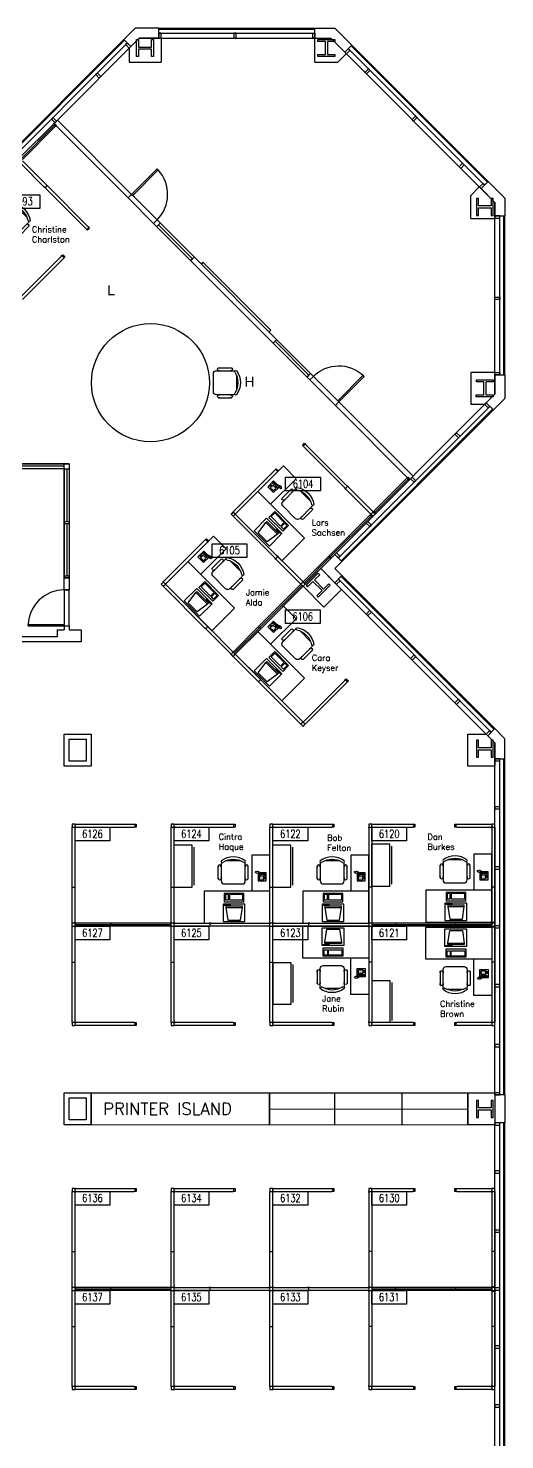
# Model space of a CAD drawing. Header units: metres. Extents: x 21.4 to 86, y 21.4 to 86.
# Drawn here: x 73.84 to 85.95, y 50.12 to 85.95 of the extents above; entities that cross this region are included whole.
import ezdxf
from ezdxf.enums import TextEntityAlignment as Align

# ---------------------------------------------------------------- set-up
doc = ezdxf.new("R2010")
doc.units = ezdxf.units.M
doc.header["$LTSCALE"] = 0.5
doc.header["$MEASUREMENT"] = 0
for name, color, linetype in [('CHAIRS', 4, 'Continuous'), ('CPU', 6, 'Continuous'), ('E-B-FURR', 6, 'Continuous'), ('E-B-GLAZ', 8, 'Continuous'), ('E-B-MULL', 8, 'Continuous'), ('E-F-DOOR', 3, 'Continuous'), ('E-S-COLM', 8, 'Continuous'), ('EMPLOYEE', 1, 'Continuous'), ('FILE_CABINETS', 1, 'Continuous'), ('FURNITURE', 3, 'Continuous'), ('PANELS_201', 6, 'Continuous'), ('PHONES', 4, 'Continuous'), ('PRINTER_ISLAND', 7, 'Continuous'), ('RMNUM', 40, 'Continuous')]:
    doc.layers.add(name, color=color, linetype=linetype)
doc.layers.add('E-B-SHEL', color=40, linetype='Continuous', transparency=0.25)
doc.layers.add('E-C-HEAD', color=5, linetype='Continuous', transparency=0.25)
doc.layers.add('LABEL TEXT', color=1, linetype='Continuous', plot=False)
doc.styles.add('ARCHITXT', font='simplex.shx')
doc.styles.add('ROMANS', font='romans', dxfattribs={"width": 0.75, "height": 8})
doc.styles.get("Standard").update_dxf_attribs({"font": 'arial.ttf'})

# ---------------------------------------------------------------- blocks, each defined once
blk = doc.blocks.new('DR-36')
for p, q in [((0, 36), (0, 0)), ((0, 36), (1.5, 36)), ((1.5, 36), (1.5, 0)), ((0, 0), (1.5, 0))]:
    blk.add_line(p, q)
blk.add_arc((0, 0), 36, 0, 87.6141)
blk = doc.blocks.new('RMNUM')
at = {"layer": 'RMNUM'}
blk.add_lwpolyline([(-16.33354, 6.674702), (18.388073, 6.674702), (18.388073, -6.982766), (-16.33354, -6.982766), (-16.33354, 6.674702)], dxfattribs=at)
at = {"layer": 'RMNUM', "style": 'ROMANS', "width": 0.75}
blk.add_attdef('NUMBER', text='', height=8, dxfattribs=at).set_placement((1.027267, 0.114097), align=Align.MIDDLE_CENTER)
blk = doc.blocks.new('DESK2')
for p, q in [((33, 0), (-33, 0)), ((-33, 0), (-33, -68)), ((33, -32), (33, 0)), ((-33, -32), (33, -32)), ((-15, -68), (-15, -32)), ((-33, -68), (-15, -68))]:
    blk.add_line(p, q)
blk = doc.blocks.new('RECTANG')
for p, q in [((1, 1), (0, 1)), ((0, 1), (0, 0)), ((1, 0), (1, 1)), ((0, 0), (1, 0))]:
    blk.add_line(p, q)
blk = doc.blocks.new('IBMAT', base_point=(61, 306))
for p, q in [((75, 307), (75, 306)), ((81, 307), (75, 307)), ((81, 306), (81, 307))]:
    blk.add_line(p, q)
at = {"xscale": 21, "yscale": 17, "zscale": 21}
blk.add_blockref('RECTANG', (61, 306), dxfattribs=at)
blk = doc.blocks.new('KEYBOARD', base_point=(60, 294))
for p, xscale, yscale, zscale in [((60, 294), 19, 8, 19), ((61, 295), 13, 5, 13), ((75, 295), 3, 5, 3)]:
    blk.add_blockref('RECTANG', p, dxfattribs=dict(xscale=xscale, yscale=yscale, zscale=zscale))
blk = doc.blocks.new('COMPUTER')
for p, q in [((-6.6, 16.2), (-8.5, 3.5)), ((6.1, 16.2), (-6.6, 16.2)), ((8, 3.5), (6.1, 16.2)), ((-8.5, 3.5), (-8.5, 2)), ((8, 3.5), (-8.5, 3.5)), ((-8.5, 2), (8, 2)), ((8, 2), (8, 3.5))]:
    blk.add_line(p, q)
at = {"xscale": 1.033846153846154, "yscale": 1.033846153846154, "zscale": 1.033846153846154}
for name, p in [('IBMAT', (-10.9, 0)), ('KEYBOARD', (-10, -10.5))]:
    blk.add_blockref(name, p, dxfattribs=at)
blk = doc.blocks.new('CHAIR7')
for p, q in [((5.1, 15), (17.9, 15)), ((0, 9), (0, -9)), ((20, 12), (3, 12)), ((23, -7.4), (23, 7.4)), ((3, -12), (20, -12)), ((5.1, -15), (17.9, -15))]:
    blk.add_line(p, q)
for centre, radius, start, end in [((5.6, 13.5), 1.56, 73.7398, 286.2602), ((17.4, 13.5), 1.56, 253.7398, 106.2602), ((3, 9), 3, 90, 180), ((20, 9), 3, 62.4156, 90), ((22.3, 11.1), 1.1, 53.3099, 212.0274), ((4.8, 0), 19.6, 327.5758, 32.4242), ((7, 0), 20, 323.1301, 36.8699), ((3, -9), 3, 180, 270), ((5.6, -13.5), 1.56, 73.7398, 286.2602), ((17.4, -13.5), 1.56, 253.7398, 106.2602), ((20, -9), 3, 270, 297.5844), ((22.3, -11.1), 1.1, 147.9726, 306.6901)]:
    blk.add_arc(centre, radius, start, end)
blk = doc.blocks.new('FC42X18D')
for p, q in [((-21, 0), (-21, -18)), ((-21, 0), (21, 0)), ((21, -18), (21, 0)), ((-21, -18), (21, -18)), ((-19, -20), (19, -20))]:
    blk.add_line(p, q)
blk = doc.blocks.new('FNPHONE')
for p, q in [((-9.1, 0.2), (-9.7, 0)), ((-8.9, 0.6), (-9.5, 0.4)), ((-8.7, 1), (-9.3, 0.8)), ((-8.5, 1.4), (-9.1, 1.2)), ((-8.3, 1.8), (-8.9, 1.6)), ((-7.1, 0.6), (-7.5, -0.6)), ((-7.3, 6.5), (-7.3, 1.5)), ((-6.3, 6.5), (-6.3, 1.5)), ((-3.9, 4.8), (-3.9, 4.8)), ((-3.9, 3.9), (-3.9, 3.9)), ((-3.9, 3), (-3.9, 3)), ((-3.9, 2), (-3.9, 2)), ((-2.9, 4.8), (-2.9, 4.8)), ((-2.9, 3.9), (-2.9, 3.9)), ((-2.9, 3), (-2.9, 3)), ((-2.9, 2), (-2.9, 2)), ((-2, 4.8), (-2, 4.8)), ((-2, 3.9), (-2, 3.9)), ((-2, 3), (-2, 3)), ((-2, 2), (-2, 2)), ((-9.3, -0.2), (-9.9, -0.4)), ((-9.3, -0.6), (-9.9, -0.8)), ((-9.3, -1), (-9.9, -1.2)), ((-9.3, -1.4), (-9.9, -1.6)), ((-9.1, -1.8), (-9.7, -2)), ((-8.9, -2.2), (-9.5, -2.4)), ((-8.4, -2.5), (-9, -2.7)), ((-7.9, -2), (-8.5, -2.2)), ((-7.7, -1.6), (-8.3, -1.8)), ((-7.5, -1.2), (-8.1, -1.4)), ((-7.3, -0.8), (-7.9, -1))]:
    blk.add_line(p, q)
for centre, start, end in [((-6.8, 6.5), 298.4915, 241.5085), ((-6.8, 1.5), 118.4915, 61.5085)]:
    blk.add_arc(centre, 1.05, start, end)
for p, xscale, yscale, zscale in [((-8.2, 0), 8.20528234483245, 8.104073169521023, 8.20528234483245), ((-4.8, 1.3), 3.75, 4.375, 3.75), ((-4, 6.7), 2.03125, 0.46875, 2.03125)]:
    blk.add_blockref('RECTANG', p, dxfattribs=dict(xscale=xscale, yscale=yscale, zscale=zscale))

msp = doc.modelspace()

# ---------------------------------------------------------------- linework, layer by layer
at = {"layer": 'E-B-FURR'}
for p, q in [((76.658, 85.7), (74.583, 83.623)), ((76.658, 85.7), (81.128, 85.7)), ((77.216, 85.7), (77.216, 85.09)), ((76.403, 85.442), (76.403, 85.09)), ((81.71, 85.52), (85.52, 81.71)), ((81.71, 85.09), (81.925, 85.305)), ((76.403, 85.09), (77.216, 85.09)), ((81.128, 85.09), (81.71, 85.09)), ((74.518, 83.558), (74.494, 83.533)), ((74.548, 83.479), (74.494, 83.533)), ((74.559, 83.598), (74.583, 83.623)), ((74.637, 83.569), (74.583, 83.623)), ((76.469, 81.737), (74.637, 83.569)), ((83.66, 83.57), (83.57, 83.66)), ((76.379, 81.647), (74.548, 83.479)), ((85.09, 81.71), (85.305, 81.925)), ((85.09, 81.128), (85.09, 81.71)), ((81, 77.027), (77.026, 81.001)), ((81.09, 77.117), (77.116, 81.091)), ((85.7, 76.661), (85.7, 81.128)), ((80.005, 78.289), (78.28, 80.013)), ((85.7, 77.216), (85.086, 77.216)), ((85.086, 77.216), (85.086, 76.403)), ((85.7, 76.661), (81.636, 72.597)), ((83.532, 74.494), (81.647, 76.38)), ((83.622, 74.584), (81.736, 76.47)), ((85.446, 76.403), (85.086, 76.403)), ((74.881, 74.897), (70.487, 74.897)), ((74.881, 74.897), (74.881, 72.001)), ((74.754, 74.77), (70.487, 74.77)), ((74.754, 74.77), (74.754, 72.001)), ((83.598, 74.559), (83.622, 74.584)), ((83.557, 74.519), (83.532, 74.494)), ((74.754, 71.697), (74.754, 72.001)), ((74.754, 71.697), (74.754, 72.001)), ((74.754, 71.697), (74.881, 71.697)), ((74.881, 72.001), (74.881, 71.697)), ((74.881, 72.001), (74.881, 71.697)), ((81.357, 71.259), (80.827, 71.789)), ((85.52, 67.994), (81.806, 71.708)), ((74.577, 70.681), (74.577, 70.503)), ((74.577, 70.681), (74.754, 70.681)), ((74.754, 70.782), (74.754, 70.681)), ((74.754, 70.782), (74.881, 70.782)), ((74.881, 70.782), (74.881, 70.681)), ((74.881, 70.681), (75.186, 70.681)), ((75.186, 70.681), (75.186, 70.376)), ((75.186, 70.376), (70.36, 70.376)), ((74.577, 70.503), (70.487, 70.503)), ((85.7, 58.877), (85.7, 67.412)), ((85.7, 49.733), (85.7, 58.166))]:
    msp.add_line(p, q, dxfattribs=at)
for points in [[(81.128, 85.09), (81.128, 85.7), (81.53, 85.7), (81.71, 85.52)], [(76.469, 81.737), (76.379, 81.647)], [(85.09, 81.128), (85.7, 81.128), (85.7, 81.53), (85.52, 81.71)], [(77.116, 81.091), (77.026, 81.001)], [(78.28, 80.013), (78.241, 79.973)], [(80.005, 78.289), (79.965, 78.249)], [(81.09, 77.117), (81, 77.027)], [(81.736, 76.47), (81.647, 76.38)], [(80.827, 71.789), (81.276, 72.238)], [(81.276, 72.238), (81.806, 71.708)], [(81.357, 71.259), (81.806, 71.708)], [(85.7, 67.814), (85.7, 67.222), (85.014, 67.222), (85.014, 68.034), (85.48, 68.034)]]:
    msp.add_lwpolyline(points, dxfattribs=at)
for points in [[(75.438, 68.034), (75.438, 67.222), (74.752, 67.222), (74.752, 68.034)], [(75.311, 67.907), (75.311, 67.349), (74.879, 67.349), (74.879, 67.907)], [(75.438, 58.928), (75.438, 58.115), (74.752, 58.115), (74.752, 58.928)], [(75.311, 58.801), (75.311, 58.242), (74.879, 58.242), (74.879, 58.801)], [(85.7, 58.928), (85.7, 58.115), (85.014, 58.115), (85.014, 58.928)]]:
    msp.add_lwpolyline(points, close=True, dxfattribs=at)
at = {"layer": 'E-B-GLAZ'}
for p, q in [((76.267, 85.667), (72.417, 81.815)), ((76.285, 85.65), (72.435, 81.797)), ((77.163, 85.954), (81.128, 85.954)), ((77.163, 85.928), (81.128, 85.928)), ((77.163, 85.827), (81.128, 85.827)), ((76.356, 85.578), (72.507, 81.725)), ((81.977, 85.433), (85.439, 81.971)), ((82.049, 85.504), (85.51, 82.043)), ((82.067, 85.522), (85.528, 82.061)), ((85.827, 77.155), (85.827, 81.128)), ((85.928, 77.155), (85.928, 81.189)), ((85.954, 77.155), (85.954, 81.189)), ((77.967, 80.056), (78.057, 80.146)), ((80.928, 77.097), (81.018, 77.187)), ((85.573, 76.355), (81.725, 72.507)), ((85.645, 76.283), (81.797, 72.435)), ((85.663, 76.265), (81.815, 72.417)), ((74.754, 74.77), (74.754, 74.897)), ((74.754, 74.833), (73.374, 74.833)), ((74.754, 74.77), (74.881, 74.77)), ((74.818, 74.77), (74.818, 73.436)), ((74.754, 73.436), (74.881, 73.436)), ((74.754, 73.386), (74.881, 73.386)), ((74.818, 73.386), (74.818, 72.052)), ((74.754, 72.052), (74.881, 72.052)), ((85.682, 68.156), (81.797, 72.04)), ((85.7, 68.174), (81.815, 72.058)), ((74.754, 72.001), (74.881, 72.001)), ((74.754, 72.001), (74.881, 72.001)), ((74.881, 72.001), (74.754, 72.001)), ((74.881, 72.001), (74.754, 72.001)), ((85.61, 68.084), (81.725, 71.968)), ((85.827, 58.877), (85.827, 67.412)), ((85.928, 58.877), (85.928, 67.412)), ((85.954, 58.877), (85.954, 67.412)), ((85.827, 49.733), (85.827, 58.166)), ((85.928, 49.733), (85.928, 58.166)), ((85.954, 49.733), (85.954, 58.166))]:
    msp.add_line(p, q, dxfattribs=at)
for points in [[(78.057, 80.146), (77.967, 80.056), (78.015, 80.103), (77.153, 80.965), (77.195, 81.008), (77.105, 80.918)], [(81.018, 77.187), (80.928, 77.097), (80.976, 77.144), (80.114, 78.006), (80.156, 78.049), (80.066, 77.959)]]:
    msp.add_lwpolyline(points, dxfattribs=at)
at = {"layer": 'E-B-MULL'}
for points in [[(77.163, 85.827), (77.163, 85.7), (77.22, 85.7), (77.22, 85.827)], [(79.067, 85.827), (79.067, 85.7), (79.124, 85.7), (79.124, 85.827)], [(81.128, 85.827), (81.128, 85.7), (81.07, 85.7), (81.07, 85.827)], [(76.316, 85.537), (76.406, 85.447), (76.446, 85.488), (76.356, 85.578)], [(82.016, 85.391), (81.926, 85.301), (81.886, 85.342), (81.976, 85.431)], [(82.527, 84.882), (82.437, 84.793), (82.397, 84.833), (82.487, 84.923)], [(75.556, 84.775), (75.646, 84.685), (75.686, 84.725), (75.597, 84.815)], [(74.429, 83.647), (74.519, 83.558), (74.559, 83.598), (74.469, 83.688)], [(83.725, 83.685), (83.635, 83.595), (83.595, 83.635), (83.685, 83.725)], [(84.882, 82.527), (84.793, 82.437), (84.833, 82.397), (84.923, 82.487)], [(85.441, 81.973), (85.351, 81.883), (85.311, 81.924), (85.4, 82.014)], [(85.827, 81.189), (85.7, 81.189), (85.7, 81.131), (85.827, 81.131)], [(85.827, 79.067), (85.7, 79.067), (85.7, 79.124), (85.827, 79.124)], [(85.827, 77.155), (85.7, 77.155), (85.7, 77.212), (85.827, 77.212)], [(85.532, 76.314), (85.443, 76.404), (85.483, 76.444), (85.573, 76.355)], [(84.775, 75.556), (84.685, 75.646), (84.725, 75.686), (84.815, 75.597)], [(83.647, 74.429), (83.558, 74.519), (83.598, 74.559), (83.688, 74.469)], [(82.561, 73.342), (82.471, 73.432), (82.43, 73.392), (82.52, 73.302)], [(81.725, 72.507), (81.636, 72.597), (81.676, 72.637), (81.766, 72.547)], [(81.725, 71.968), (81.636, 71.878), (81.676, 71.838), (81.766, 71.928)], [(82.561, 71.133), (82.471, 71.043), (82.43, 71.084), (82.52, 71.173)], [(83.647, 70.046), (83.558, 69.956), (83.598, 69.916), (83.688, 70.006)], [(84.775, 68.919), (84.685, 68.829), (84.725, 68.789), (84.815, 68.879)], [(85.569, 68.124), (85.48, 68.034), (85.52, 67.994), (85.61, 68.084)], [(85.827, 67.412), (85.7, 67.412), (85.7, 67.354), (85.827, 67.354)], [(85.827, 66.192), (85.7, 66.192), (85.7, 66.135), (85.827, 66.135)], [(85.827, 64.668), (85.7, 64.668), (85.7, 64.611), (85.827, 64.611)], [(85.827, 63.173), (85.7, 63.173), (85.7, 63.116), (85.827, 63.116)], [(85.827, 61.678), (85.7, 61.678), (85.7, 61.62), (85.827, 61.62)], [(85.827, 60.154), (85.7, 60.154), (85.7, 60.096), (85.827, 60.096)], [(85.827, 58.934), (85.7, 58.934), (85.7, 58.877), (85.827, 58.877)], [(85.827, 58.166), (85.7, 58.166), (85.7, 58.109), (85.827, 58.109)], [(85.827, 56.947), (85.7, 56.947), (85.7, 56.89), (85.827, 56.89)], [(85.827, 55.448), (85.7, 55.448), (85.7, 55.391), (85.827, 55.391)], [(85.827, 53.978), (85.7, 53.978), (85.7, 53.921), (85.827, 53.921)], [(85.827, 52.508), (85.7, 52.508), (85.7, 52.451), (85.827, 52.451)], [(85.827, 51.01), (85.7, 51.01), (85.7, 50.952), (85.827, 50.952)]]:
    msp.add_lwpolyline(points, close=True, dxfattribs=at)
at = {"layer": 'E-B-SHEL'}
for p, q in [((76.267, 85.667), (76.556, 85.954)), ((76.446, 85.488), (76.267, 85.667)), ((76.446, 85.488), (76.661, 85.7)), ((77.163, 85.954), (76.556, 85.954)), ((77.163, 85.7), (76.661, 85.7)), ((77.163, 85.7), (77.163, 85.954)), ((81.128, 85.7), (81.128, 85.954)), ((81.128, 85.954), (81.636, 85.954)), ((81.128, 85.7), (81.53, 85.7)), ((81.887, 85.343), (81.53, 85.7)), ((82.067, 85.522), (81.636, 85.954)), ((81.886, 85.342), (82.067, 85.522)), ((85.531, 82.063), (85.351, 81.883)), ((85.954, 81.636), (85.528, 82.061)), ((85.7, 81.53), (85.352, 81.883)), ((85.7, 81.53), (85.7, 81.128)), ((85.954, 81.636), (85.954, 81.189)), ((85.7, 81.189), (85.954, 81.189)), ((85.7, 77.155), (85.954, 77.155)), ((85.7, 77.155), (85.7, 76.661)), ((85.954, 77.155), (85.954, 76.556)), ((85.483, 76.444), (85.7, 76.661)), ((85.483, 76.444), (85.663, 76.265)), ((85.663, 76.265), (85.954, 76.556)), ((81.636, 72.597), (81.276, 72.238)), ((81.815, 72.417), (81.636, 72.597)), ((81.815, 72.417), (81.636, 72.238)), ((81.636, 71.878), (81.276, 72.238)), ((81.815, 72.058), (81.636, 72.238)), ((81.815, 72.058), (81.636, 71.878)), ((85.52, 67.994), (85.7, 68.174)), ((85.7, 68.174), (85.954, 67.92)), ((85.52, 67.994), (85.7, 67.814)), ((85.7, 67.412), (85.7, 67.814)), ((85.954, 67.412), (85.954, 67.92)), ((85.7, 67.412), (85.954, 67.412)), ((85.954, 58.877), (85.7, 58.877)), ((85.7, 58.877), (85.7, 58.166)), ((85.954, 58.877), (85.954, 58.166)), ((85.954, 58.166), (85.7, 58.166))]:
    msp.add_line(p, q, dxfattribs=at)
at = {"layer": 'E-C-HEAD'}
for p, q in [((77.114, 81.091), (76.468, 81.738)), ((76.378, 81.648), (77.024, 81.001)), ((81.09, 77.115), (81.737, 76.469)), ((81.647, 76.379), (81, 77.025)), ((70.487, 74.897), (74.881, 74.897)), ((74.881, 74.897), (74.881, 72.001)), ((74.754, 74.77), (70.538, 74.77)), ((74.754, 72.001), (74.754, 74.77)), ((74.754, 71.697), (74.754, 70.782)), ((74.881, 71.697), (74.754, 71.697)), ((74.881, 70.782), (74.881, 71.697)), ((74.754, 70.782), (74.881, 70.782))]:
    msp.add_line(p, q, dxfattribs=at)
at = {"layer": 'E-S-COLM'}
for points in [[(76.644, 85.234), (76.593, 85.234), (76.594, 85.665), (76.645, 85.665), (76.645, 85.475), (76.975, 85.474), (76.975, 85.665), (77.026, 85.665), (77.025, 85.233), (76.974, 85.233), (76.975, 85.424), (76.644, 85.424)], [(81.203, 85.617), (81.203, 85.668), (81.635, 85.667), (81.635, 85.616), (81.444, 85.617), (81.444, 85.286), (81.634, 85.286), (81.634, 85.235), (81.203, 85.236), (81.203, 85.287), (81.393, 85.286), (81.394, 85.617)], [(85.611, 81.203), (85.661, 81.203), (85.661, 81.635), (85.611, 81.635), (85.611, 81.444), (85.281, 81.444), (85.281, 81.635), (85.23, 81.635), (85.23, 81.203), (85.281, 81.203), (85.281, 81.393), (85.611, 81.393)], [(85.23, 76.975), (85.23, 77.026), (85.661, 77.025), (85.661, 76.974), (85.471, 76.975), (85.47, 76.644), (85.661, 76.644), (85.661, 76.593), (85.229, 76.594), (85.229, 76.645), (85.42, 76.645), (85.42, 76.975)], [(81.248, 72.083), (81.212, 72.119), (80.906, 71.814), (80.942, 71.778), (81.077, 71.912), (81.31, 71.679), (81.176, 71.544), (81.212, 71.508), (81.517, 71.814), (81.481, 71.85), (81.346, 71.715), (81.113, 71.948)], [(85.611, 67.45), (85.661, 67.45), (85.661, 67.882), (85.611, 67.882), (85.611, 67.691), (85.281, 67.691), (85.281, 67.882), (85.23, 67.882), (85.23, 67.45), (85.281, 67.45), (85.281, 67.64), (85.611, 67.64)], [(85.611, 58.306), (85.661, 58.306), (85.661, 58.737), (85.611, 58.737), (85.611, 58.547), (85.281, 58.547), (85.281, 58.737), (85.23, 58.737), (85.23, 58.306), (85.281, 58.306), (85.281, 58.496), (85.611, 58.496)]]:
    msp.add_lwpolyline(points, close=True, dxfattribs=at)
at = {"layer": 'FILE_CABINETS'}
for p, q in [((81.622, 58.922), (81.623, 58.111)), ((83.339, 58.928), (83.34, 58.113)), ((79.976, 58.518), (85.014, 58.522))]:
    msp.add_line(p, q, dxfattribs=at)
msp.add_lwpolyline([(79.976, 58.928), (85.014, 58.928), (85.014, 58.115), (79.976, 58.109)], close=True, dxfattribs=at)
at = {"layer": 'FURNITURE'}
msp.add_circle((76.947, 76.955), 1.5, dxfattribs=at)
at = {"layer": 'PANELS_201', "linetype": 'Continuous'}
for p, q in [((82.552, 73.621), (82.605, 73.567)), ((82.659, 73.621), (82.605, 73.674)), ((81.528, 72.489), (81.474, 72.543)), ((85.623, 64.173), (85.623, 64.122)), ((85.7, 64.148), (85.623, 64.148)), ((85.7, 64.173), (85.7, 64.122)), ((77.572, 63.233), (78.435, 63.233)), ((78.435, 63.157), (77.572, 63.157)), ((78.486, 63.233), (79.959, 63.233)), ((79.959, 63.157), (78.486, 63.157)), ((80.086, 63.233), (80.95, 63.233)), ((80.95, 63.157), (80.086, 63.157)), ((81.001, 63.233), (82.474, 63.233)), ((82.474, 63.157), (81.001, 63.157)), ((85.7, 63.233), (85.623, 63.233)), ((85.623, 63.157), (85.7, 63.157)), ((85.623, 62.268), (85.623, 62.217)), ((85.7, 62.243), (85.623, 62.243)), ((85.7, 62.268), (85.7, 62.217)), ((85.623, 54.927), (85.623, 54.877)), ((85.7, 54.902), (85.623, 54.902)), ((85.7, 54.927), (85.7, 54.877)), ((77.572, 53.988), (78.435, 53.988)), ((78.435, 53.911), (77.572, 53.911)), ((78.486, 53.988), (79.959, 53.988)), ((79.959, 53.911), (78.486, 53.911)), ((80.086, 53.988), (80.95, 53.988)), ((80.95, 53.911), (80.086, 53.911)), ((81.001, 53.988), (82.474, 53.988)), ((82.474, 53.911), (81.001, 53.911)), ((85.7, 53.988), (85.623, 53.988)), ((85.623, 53.911), (85.7, 53.911)), ((85.623, 53.023), (85.623, 52.972)), ((85.7, 52.997), (85.623, 52.997)), ((85.7, 53.023), (85.7, 52.972))]:
    msp.add_line(p, q, dxfattribs=at)
for points in [[(73.639, 82.677), (74.465, 83.503)], [(73.648, 82.632), (74.51, 83.495)], [(74.465, 83.503), (74.482, 83.522), (74.5, 83.54), (74.555, 83.486), (74.519, 83.45)], [(74.537, 83.468), (74.482, 83.522)], [(73.692, 82.623), (74.519, 83.45)], [(74.249, 81.923), (73.639, 82.534)], [(74.303, 81.977), (73.692, 82.588)], [(74.285, 81.887), (74.249, 81.923)], [(74.267, 81.905), (74.321, 81.959)], [(75.327, 80.845), (74.285, 81.887)], [(74.339, 81.941), (74.303, 81.977)], [(75.381, 80.899), (74.339, 81.941)], [(75.364, 80.917), (75.381, 80.899), (75.399, 80.88), (75.345, 80.827), (75.309, 80.863)], [(75.327, 80.845), (75.381, 80.899)], [(74.68, 80.163), (73.639, 79.121)], [(74.734, 80.109), (73.692, 79.067)], [(74.68, 80.163), (74.698, 80.181), (74.716, 80.199), (74.77, 80.145), (74.734, 80.109)], [(74.752, 80.127), (74.698, 80.181)], [(80.845, 75.327), (80.827, 75.345), (80.809, 75.363), (80.863, 75.417), (80.899, 75.381)], [(80.881, 75.399), (80.827, 75.345)], [(81.887, 74.285), (80.845, 75.327)], [(81.941, 74.339), (80.899, 75.381)], [(79.067, 73.692), (80.109, 74.734)], [(79.121, 73.639), (80.163, 74.68)], [(80.109, 74.734), (80.127, 74.752), (80.145, 74.77), (80.199, 74.716), (80.163, 74.68)], [(80.181, 74.698), (80.127, 74.752)], [(83.452, 74.522), (83.47, 74.539), (83.489, 74.556), (83.54, 74.5), (83.503, 74.466)], [(83.521, 74.483), (83.47, 74.539)], [(81.923, 74.249), (81.887, 74.285)], [(81.905, 74.267), (81.959, 74.321)], [(82.534, 73.639), (81.923, 74.249)], [(81.977, 74.303), (81.941, 74.339)], [(82.588, 73.692), (81.977, 74.303)], [(83.45, 74.519), (82.623, 73.692)], [(83.495, 74.51), (82.632, 73.648)], [(83.503, 74.465), (82.677, 73.639)], [(79.049, 73.674), (78.995, 73.621), (79.049, 73.567)], [(79.121, 73.639), (79.103, 73.621), (79.049, 73.674), (79.067, 73.692)], [(79.067, 73.549), (79.049, 73.567), (79.103, 73.621), (79.121, 73.603)], [(80.109, 72.507), (79.067, 73.549)], [(80.163, 72.561), (79.121, 73.603)], [(82.534, 73.603), (81.492, 72.561)], [(82.579, 73.594), (81.501, 72.516)], [(82.588, 73.549), (81.546, 72.507)], [(82.588, 73.692), (82.605, 73.674), (82.552, 73.621), (82.534, 73.639)], [(82.623, 73.585), (82.605, 73.567), (82.588, 73.549), (82.534, 73.603), (82.57, 73.639)], [(82.534, 73.603), (82.552, 73.621), (82.605, 73.567), (82.588, 73.549)], [(82.588, 73.656), (82.605, 73.674), (82.623, 73.692), (82.677, 73.639), (82.641, 73.603)], [(82.677, 73.639), (82.659, 73.621), (82.605, 73.674), (82.623, 73.692)], [(82.659, 73.621), (82.605, 73.567)], [(77.289, 71.914), (78.331, 72.956)], [(77.343, 71.86), (78.385, 72.902)], [(78.331, 72.956), (78.349, 72.974), (78.367, 72.992), (78.421, 72.938), (78.385, 72.902)], [(78.403, 72.92), (78.349, 72.974)], [(80.145, 72.471), (80.109, 72.507)], [(80.127, 72.489), (80.181, 72.543)], [(80.756, 71.86), (80.145, 72.471)], [(80.199, 72.525), (80.163, 72.561)], [(80.809, 71.914), (80.199, 72.525)], [(81.456, 72.525), (80.845, 71.914)], [(81.501, 72.516), (80.854, 71.869)], [(81.51, 72.471), (80.899, 71.86)], [(81.456, 72.525), (81.474, 72.543), (81.492, 72.561), (81.546, 72.507), (81.51, 72.471)], [(81.492, 72.561), (81.456, 72.525)], [(81.528, 72.489), (81.474, 72.543)], [(81.546, 72.507), (81.51, 72.471)], [(77.271, 71.896), (77.217, 71.842), (77.271, 71.789)], [(77.343, 71.86), (77.325, 71.842), (77.271, 71.896), (77.289, 71.914)], [(77.289, 71.771), (77.271, 71.789), (77.325, 71.842), (77.343, 71.825)], [(78.331, 70.729), (77.289, 71.771)], [(78.385, 70.783), (77.343, 71.825)], [(79.714, 70.783), (80.756, 71.825)], [(79.723, 70.738), (80.8, 71.816)], [(79.768, 70.729), (80.809, 71.771)], [(80.809, 71.914), (80.827, 71.896), (80.773, 71.842), (80.756, 71.86)], [(80.756, 71.825), (80.773, 71.842), (80.827, 71.789), (80.809, 71.771)], [(80.899, 71.86), (80.881, 71.842), (80.827, 71.896), (80.845, 71.914)], [(80.881, 71.842), (80.827, 71.789)], [(78.367, 70.693), (78.331, 70.729)], [(78.349, 70.711), (78.403, 70.765)], [(78.977, 70.082), (78.367, 70.693)], [(78.421, 70.747), (78.385, 70.783)], [(79.031, 70.136), (78.421, 70.747)], [(79.067, 70.136), (79.678, 70.747)], [(79.076, 70.091), (79.723, 70.738)], [(79.121, 70.082), (79.732, 70.693)], [(79.678, 70.747), (79.714, 70.783)], [(79.696, 70.765), (79.75, 70.711)], [(79.732, 70.693), (79.768, 70.729)], [(79.031, 70.136), (79.049, 70.118), (78.995, 70.064), (78.977, 70.082)], [(79.049, 70.01), (78.995, 70.064)], [(79.121, 70.082), (79.103, 70.064), (79.049, 70.118), (79.067, 70.136)], [(79.067, 69.993), (79.049, 70.01), (79.103, 70.064), (79.121, 70.046)], [(79.678, 69.382), (79.067, 69.993)], [(79.732, 69.436), (79.121, 70.046)], [(79.714, 69.346), (79.678, 69.382)], [(79.696, 69.364), (79.75, 69.418)], [(80.756, 68.304), (79.714, 69.346)], [(79.768, 69.4), (79.732, 69.436)], [(80.809, 68.358), (79.768, 69.4)], [(81.887, 69.4), (80.845, 68.358)], [(81.941, 69.346), (80.899, 68.304)], [(81.887, 69.4), (81.905, 69.418), (81.923, 69.436), (81.977, 69.382), (81.941, 69.346)], [(81.959, 69.364), (81.905, 69.418)], [(80.809, 68.358), (80.827, 68.34), (80.773, 68.286), (80.756, 68.304)], [(80.773, 68.286), (80.827, 68.232), (80.881, 68.286)], [(80.899, 68.304), (80.881, 68.286), (80.827, 68.34), (80.845, 68.358)], [(75.032, 65.748), (74.955, 65.748), (74.955, 65.672)], [(74.955, 65.646), (74.955, 65.672), (75.032, 65.672), (75.032, 65.646)], [(74.955, 64.173), (74.955, 65.646)], [(75.057, 65.672), (75.032, 65.672), (75.032, 65.748), (75.057, 65.748)], [(75.032, 64.173), (75.032, 65.646)], [(75.057, 65.748), (76.53, 65.748)], [(75.057, 65.672), (76.53, 65.672)], [(76.53, 65.748), (76.556, 65.748), (76.581, 65.748), (76.581, 65.672), (76.53, 65.672)], [(76.556, 65.672), (76.556, 65.748)], [(77.546, 65.748), (77.47, 65.748), (77.47, 65.672)], [(77.47, 65.646), (77.47, 65.672), (77.546, 65.672), (77.546, 65.646)], [(77.47, 64.173), (77.47, 65.646)], [(77.572, 65.672), (77.546, 65.672), (77.546, 65.748), (77.572, 65.748)], [(77.546, 64.173), (77.546, 65.646)], [(77.572, 65.748), (79.045, 65.748)], [(77.572, 65.672), (79.045, 65.672)], [(79.045, 65.748), (79.07, 65.748), (79.096, 65.748), (79.096, 65.672), (79.045, 65.672)], [(79.07, 65.672), (79.07, 65.748)], [(80.061, 65.748), (79.985, 65.748), (79.985, 65.672)], [(79.985, 65.646), (79.985, 65.672), (80.061, 65.672), (80.061, 65.646)], [(79.985, 64.173), (79.985, 65.646)], [(80.086, 65.672), (80.061, 65.672), (80.061, 65.748), (80.086, 65.748)], [(80.061, 64.173), (80.061, 65.646)], [(80.086, 65.748), (81.559, 65.748)], [(80.086, 65.672), (81.559, 65.672)], [(81.559, 65.748), (81.585, 65.748), (81.61, 65.748), (81.61, 65.672), (81.559, 65.672)], [(81.585, 65.672), (81.585, 65.748)], [(82.575, 65.748), (82.499, 65.748), (82.499, 65.672)], [(82.499, 65.646), (82.499, 65.672), (82.575, 65.672), (82.575, 65.646)], [(82.499, 65.646), (82.499, 64.173)], [(82.601, 65.672), (82.575, 65.672), (82.575, 65.748), (82.601, 65.748)], [(82.575, 65.646), (82.575, 64.173)], [(82.601, 65.748), (83.617, 65.748)], [(82.601, 65.672), (83.617, 65.672)], [(83.617, 65.748), (83.642, 65.748), (83.668, 65.748), (83.668, 65.672), (83.617, 65.672)], [(83.642, 65.672), (83.642, 65.748)], [(84.734, 65.672), (84.709, 65.672), (84.684, 65.672), (84.684, 65.748), (84.734, 65.748)], [(84.709, 65.748), (84.709, 65.672)], [(84.734, 65.748), (85.598, 65.748)], [(84.734, 65.672), (85.598, 65.672)], [(85.598, 65.748), (85.623, 65.748), (85.623, 65.672), (85.598, 65.672)], [(85.7, 65.672), (85.7, 65.748), (85.623, 65.748)], [(85.623, 65.646), (85.623, 65.672), (85.7, 65.672), (85.7, 65.646)], [(85.623, 65.646), (85.623, 64.173)], [(85.7, 65.646), (85.7, 64.173)], [(74.955, 64.122), (74.955, 64.173)], [(74.955, 64.148), (75.032, 64.148)], [(75.032, 64.122), (75.032, 64.173)], [(77.47, 64.122), (77.47, 64.173)], [(77.47, 64.148), (77.546, 64.148)], [(77.546, 64.122), (77.546, 64.173)], [(79.985, 64.122), (79.985, 64.173)], [(79.985, 64.148), (80.061, 64.148)], [(80.061, 64.122), (80.061, 64.173)], [(82.499, 64.173), (82.499, 64.122)], [(82.575, 64.148), (82.499, 64.148)], [(82.575, 64.173), (82.575, 64.122)], [(74.955, 63.259), (74.955, 64.122)], [(75.032, 63.259), (75.032, 64.122)], [(77.47, 63.259), (77.47, 64.122)], [(77.546, 63.259), (77.546, 64.122)], [(79.985, 63.259), (79.985, 64.122)], [(80.061, 63.259), (80.061, 64.122)], [(82.499, 64.122), (82.499, 63.259)], [(82.575, 64.122), (82.575, 63.259)], [(85.623, 64.122), (85.623, 63.259)], [(85.7, 64.122), (85.7, 63.259)], [(75.032, 63.259), (75.032, 63.233), (74.955, 63.233), (74.955, 63.259)], [(74.955, 63.157), (74.955, 63.233)], [(74.955, 63.132), (74.955, 63.157), (75.032, 63.157), (75.032, 63.132)], [(74.955, 62.268), (74.955, 63.132)], [(75.057, 63.157), (75.032, 63.157), (75.032, 63.233), (75.057, 63.233)], [(75.946, 63.195), (75.032, 63.195)], [(75.032, 62.268), (75.032, 63.132)], [(75.921, 63.233), (75.057, 63.233)], [(75.921, 63.157), (75.057, 63.157)], [(75.971, 63.233), (75.921, 63.233)], [(75.971, 63.157), (75.921, 63.157)], [(75.946, 63.157), (75.946, 63.233)], [(77.47, 63.195), (75.946, 63.195)], [(77.445, 63.233), (75.971, 63.233)], [(77.445, 63.157), (75.971, 63.157)], [(77.445, 63.157), (77.47, 63.157), (77.47, 63.233), (77.445, 63.233)], [(77.546, 63.259), (77.546, 63.233), (77.47, 63.233), (77.47, 63.259)], [(77.47, 63.132), (77.47, 63.157), (77.546, 63.157), (77.546, 63.132)], [(77.47, 62.268), (77.47, 63.132)], [(77.572, 63.157), (77.546, 63.157), (77.546, 63.233), (77.572, 63.233)], [(77.546, 62.268), (77.546, 63.132)], [(78.486, 63.233), (78.435, 63.233)], [(78.486, 63.157), (78.435, 63.157)], [(78.461, 63.157), (78.461, 63.233)], [(79.959, 63.157), (79.985, 63.157), (79.985, 63.233), (79.959, 63.233)], [(80.061, 63.259), (80.061, 63.233), (79.985, 63.233), (79.985, 63.259)], [(79.985, 63.132), (79.985, 63.157), (80.061, 63.157), (80.061, 63.132)], [(79.985, 62.268), (79.985, 63.132)], [(80.086, 63.157), (80.061, 63.157), (80.061, 63.233), (80.086, 63.233)], [(80.061, 62.268), (80.061, 63.132)], [(81.001, 63.233), (80.95, 63.233)], [(81.001, 63.157), (80.95, 63.157)], [(80.975, 63.157), (80.975, 63.233)], [(82.474, 63.233), (82.499, 63.233), (82.499, 63.157), (82.474, 63.157)], [(82.575, 63.259), (82.575, 63.233), (82.499, 63.233), (82.499, 63.259)], [(82.499, 63.132), (82.499, 63.157), (82.575, 63.157), (82.575, 63.132)], [(82.499, 63.132), (82.499, 62.268)], [(82.601, 63.233), (82.575, 63.233), (82.575, 63.157), (82.601, 63.157)], [(83.185, 63.195), (82.575, 63.195)], [(82.575, 63.132), (82.575, 62.268)], [(83.16, 63.233), (82.601, 63.233)], [(83.16, 63.157), (82.601, 63.157)], [(83.21, 63.233), (83.16, 63.233)], [(83.21, 63.157), (83.16, 63.157)], [(83.185, 63.157), (83.185, 63.233)], [(84.709, 63.195), (83.185, 63.195)], [(84.684, 63.233), (83.21, 63.233)], [(84.684, 63.157), (83.21, 63.157)], [(84.734, 63.233), (84.684, 63.233)], [(84.734, 63.157), (84.684, 63.157)], [(84.709, 63.157), (84.709, 63.233)], [(85.623, 63.195), (84.709, 63.195)], [(85.598, 63.233), (84.734, 63.233)], [(85.598, 63.157), (84.734, 63.157)], [(85.598, 63.233), (85.623, 63.233), (85.623, 63.157), (85.598, 63.157)], [(85.7, 63.259), (85.7, 63.233), (85.623, 63.233), (85.623, 63.259)], [(85.623, 63.208), (85.623, 63.233), (85.623, 63.259), (85.7, 63.259), (85.7, 63.208)], [(85.7, 63.182), (85.7, 63.157), (85.7, 63.132), (85.623, 63.132), (85.623, 63.182)], [(85.623, 63.132), (85.623, 63.157), (85.7, 63.157), (85.7, 63.132)], [(85.623, 63.132), (85.623, 62.268)], [(85.7, 63.233), (85.7, 63.157)], [(85.7, 63.132), (85.7, 62.268)], [(74.955, 62.217), (74.955, 62.268)], [(74.955, 62.243), (75.032, 62.243)], [(74.955, 60.744), (74.955, 62.217)], [(75.032, 62.217), (75.032, 62.268)], [(75.032, 60.744), (75.032, 62.217)], [(77.47, 62.217), (77.47, 62.268)], [(77.47, 62.243), (77.546, 62.243)], [(77.47, 60.744), (77.47, 62.217)], [(77.546, 62.217), (77.546, 62.268)], [(77.546, 60.744), (77.546, 62.217)], [(79.985, 62.217), (79.985, 62.268)], [(79.985, 62.243), (80.061, 62.243)], [(79.985, 60.744), (79.985, 62.217)], [(80.061, 62.217), (80.061, 62.268)], [(80.061, 60.744), (80.061, 62.217)], [(82.499, 62.268), (82.499, 62.217)], [(82.575, 62.243), (82.499, 62.243)], [(82.499, 62.217), (82.499, 60.744)], [(82.575, 62.268), (82.575, 62.217)], [(82.575, 62.217), (82.575, 60.744)], [(85.623, 62.217), (85.623, 60.744)], [(85.7, 62.217), (85.7, 60.744)], [(75.032, 60.744), (75.032, 60.719), (74.955, 60.719), (74.955, 60.744)], [(74.955, 60.719), (74.955, 60.642), (75.032, 60.642)], [(75.057, 60.642), (75.032, 60.642), (75.032, 60.719), (75.057, 60.719)], [(76.53, 60.719), (75.057, 60.719)], [(76.53, 60.642), (75.057, 60.642)], [(76.53, 60.719), (76.556, 60.719), (76.581, 60.719), (76.581, 60.642), (76.53, 60.642)], [(76.556, 60.642), (76.556, 60.719)], [(77.546, 60.744), (77.546, 60.719), (77.47, 60.719), (77.47, 60.744)], [(77.47, 60.719), (77.47, 60.642), (77.546, 60.642)], [(77.572, 60.642), (77.546, 60.642), (77.546, 60.719), (77.572, 60.719)], [(79.045, 60.719), (77.572, 60.719)], [(79.045, 60.642), (77.572, 60.642)], [(79.045, 60.719), (79.07, 60.719), (79.096, 60.719), (79.096, 60.642), (79.045, 60.642)], [(79.07, 60.642), (79.07, 60.719)], [(80.061, 60.744), (80.061, 60.719), (79.985, 60.719), (79.985, 60.744)], [(79.985, 60.719), (79.985, 60.642), (80.061, 60.642)], [(80.086, 60.642), (80.061, 60.642), (80.061, 60.719), (80.086, 60.719)], [(81.559, 60.719), (80.086, 60.719)], [(81.559, 60.642), (80.086, 60.642)], [(81.559, 60.719), (81.585, 60.719), (81.61, 60.719), (81.61, 60.642), (81.559, 60.642)], [(81.585, 60.642), (81.585, 60.719)], [(82.575, 60.744), (82.575, 60.719), (82.499, 60.719), (82.499, 60.744)], [(82.499, 60.719), (82.499, 60.642), (82.575, 60.642)], [(82.601, 60.642), (82.575, 60.642), (82.575, 60.719), (82.601, 60.719)], [(83.617, 60.719), (82.601, 60.719)], [(83.617, 60.643), (82.601, 60.643)], [(83.617, 60.719), (83.642, 60.719), (83.668, 60.719), (83.668, 60.643), (83.617, 60.643)], [(83.642, 60.643), (83.642, 60.719)], [(84.734, 60.643), (84.709, 60.643), (84.684, 60.643), (84.684, 60.719), (84.734, 60.719)], [(84.709, 60.719), (84.709, 60.643)], [(85.598, 60.719), (84.734, 60.719)], [(85.598, 60.643), (84.734, 60.643)], [(85.598, 60.719), (85.623, 60.719), (85.623, 60.643), (85.598, 60.643)], [(85.7, 60.744), (85.7, 60.719), (85.623, 60.719), (85.623, 60.744)], [(85.623, 60.643), (85.7, 60.643), (85.7, 60.719)], [(75.032, 56.502), (74.955, 56.502), (74.955, 56.426)], [(74.955, 56.401), (74.955, 56.426), (75.032, 56.426), (75.032, 56.401)], [(74.955, 54.927), (74.955, 56.401)], [(75.057, 56.426), (75.032, 56.426), (75.032, 56.502), (75.057, 56.502)], [(75.032, 54.927), (75.032, 56.401)], [(75.057, 56.502), (76.53, 56.502)], [(75.057, 56.426), (76.53, 56.426)], [(76.53, 56.502), (76.556, 56.502), (76.581, 56.502), (76.581, 56.426), (76.53, 56.426)], [(76.556, 56.426), (76.556, 56.502)], [(77.546, 56.502), (77.47, 56.502), (77.47, 56.426)], [(77.47, 56.401), (77.47, 56.426), (77.546, 56.426), (77.546, 56.401)], [(77.47, 54.927), (77.47, 56.401)], [(77.572, 56.426), (77.546, 56.426), (77.546, 56.502), (77.572, 56.502)], [(77.546, 54.927), (77.546, 56.401)], [(77.572, 56.502), (79.045, 56.502)], [(77.572, 56.426), (79.045, 56.426)], [(79.045, 56.502), (79.07, 56.502), (79.096, 56.502), (79.096, 56.426), (79.045, 56.426)], [(79.07, 56.426), (79.07, 56.502)], [(80.061, 56.502), (79.985, 56.502), (79.985, 56.426)], [(79.985, 56.401), (79.985, 56.426), (80.061, 56.426), (80.061, 56.401)], [(79.985, 54.927), (79.985, 56.401)], [(80.086, 56.426), (80.061, 56.426), (80.061, 56.502), (80.086, 56.502)], [(80.061, 54.927), (80.061, 56.401)], [(80.086, 56.502), (81.559, 56.502)], [(80.086, 56.426), (81.559, 56.426)], [(81.559, 56.502), (81.585, 56.502), (81.61, 56.502), (81.61, 56.426), (81.559, 56.426)], [(81.585, 56.426), (81.585, 56.502)], [(82.575, 56.502), (82.499, 56.502), (82.499, 56.426)], [(82.499, 56.401), (82.499, 56.426), (82.575, 56.426), (82.575, 56.401)], [(82.499, 56.401), (82.499, 54.927)], [(82.601, 56.426), (82.575, 56.426), (82.575, 56.502), (82.601, 56.502)], [(82.575, 56.401), (82.575, 54.927)], [(82.601, 56.502), (83.617, 56.502)], [(82.601, 56.426), (83.617, 56.426)], [(83.617, 56.502), (83.642, 56.502), (83.668, 56.502), (83.668, 56.426), (83.617, 56.426)], [(83.642, 56.426), (83.642, 56.502)], [(84.734, 56.426), (84.709, 56.426), (84.684, 56.426), (84.684, 56.502), (84.734, 56.502)], [(84.709, 56.502), (84.709, 56.426)], [(84.734, 56.502), (85.598, 56.502)], [(84.734, 56.426), (85.598, 56.426)], [(85.598, 56.502), (85.623, 56.502), (85.623, 56.426), (85.598, 56.426)], [(85.7, 56.426), (85.7, 56.502), (85.623, 56.502)], [(85.623, 56.401), (85.623, 56.426), (85.7, 56.426), (85.7, 56.401)], [(85.623, 56.401), (85.623, 54.927)], [(85.7, 56.401), (85.7, 54.927)], [(74.955, 54.877), (74.955, 54.927)], [(74.955, 54.902), (75.032, 54.902)], [(74.955, 54.013), (74.955, 54.877)], [(75.032, 54.877), (75.032, 54.927)], [(75.032, 54.013), (75.032, 54.877)], [(77.47, 54.877), (77.47, 54.927)], [(77.47, 54.902), (77.546, 54.902)], [(77.47, 54.013), (77.47, 54.877)], [(77.546, 54.877), (77.546, 54.927)], [(77.546, 54.013), (77.546, 54.877)], [(79.985, 54.877), (79.985, 54.927)], [(79.985, 54.902), (80.061, 54.902)], [(79.985, 54.013), (79.985, 54.877)], [(80.061, 54.877), (80.061, 54.927)], [(80.061, 54.013), (80.061, 54.877)], [(82.499, 54.927), (82.499, 54.877)], [(82.575, 54.902), (82.499, 54.902)], [(82.499, 54.877), (82.499, 54.013)], [(82.575, 54.927), (82.575, 54.877)], [(82.575, 54.877), (82.575, 54.013)], [(85.623, 54.877), (85.623, 54.013)], [(85.7, 54.877), (85.7, 54.013)], [(75.032, 54.013), (75.032, 53.988), (74.955, 53.988), (74.955, 54.013)], [(74.955, 53.911), (74.955, 53.988)], [(74.955, 53.886), (74.955, 53.911), (75.032, 53.911), (75.032, 53.886)], [(74.955, 53.023), (74.955, 53.886)], [(75.057, 53.911), (75.032, 53.911), (75.032, 53.988), (75.057, 53.988)], [(75.946, 53.95), (75.032, 53.95)], [(75.032, 53.023), (75.032, 53.886)], [(75.921, 53.988), (75.057, 53.988)], [(75.921, 53.911), (75.057, 53.911)], [(75.971, 53.988), (75.921, 53.988)], [(75.971, 53.911), (75.921, 53.911)], [(75.946, 53.911), (75.946, 53.988)], [(77.47, 53.95), (75.946, 53.95)], [(77.445, 53.988), (75.971, 53.988)], [(77.445, 53.911), (75.971, 53.911)], [(77.445, 53.911), (77.47, 53.911), (77.47, 53.988), (77.445, 53.988)], [(77.546, 54.013), (77.546, 53.988), (77.47, 53.988), (77.47, 54.013)], [(77.47, 53.886), (77.47, 53.911), (77.546, 53.911), (77.546, 53.886)], [(77.47, 53.023), (77.47, 53.886)], [(77.572, 53.911), (77.546, 53.911), (77.546, 53.988), (77.572, 53.988)], [(77.546, 53.023), (77.546, 53.886)], [(78.486, 53.988), (78.435, 53.988)], [(78.486, 53.911), (78.435, 53.911)], [(78.461, 53.911), (78.461, 53.988)], [(79.959, 53.911), (79.985, 53.911), (79.985, 53.988), (79.959, 53.988)], [(80.061, 54.013), (80.061, 53.988), (79.985, 53.988), (79.985, 54.013)], [(79.985, 53.886), (79.985, 53.911), (80.061, 53.911), (80.061, 53.886)], [(79.985, 53.023), (79.985, 53.886)], [(80.086, 53.911), (80.061, 53.911), (80.061, 53.988), (80.086, 53.988)], [(80.061, 53.023), (80.061, 53.886)], [(81.001, 53.988), (80.95, 53.988)], [(81.001, 53.911), (80.95, 53.911)], [(80.975, 53.911), (80.975, 53.988)], [(82.474, 53.988), (82.499, 53.988), (82.499, 53.911), (82.474, 53.911)], [(82.575, 54.013), (82.575, 53.988), (82.499, 53.988), (82.499, 54.013)], [(82.499, 53.886), (82.499, 53.911), (82.575, 53.911), (82.575, 53.886)], [(82.499, 53.886), (82.499, 53.023)], [(82.601, 53.988), (82.575, 53.988), (82.575, 53.911), (82.601, 53.911)], [(83.185, 53.95), (82.575, 53.95)], [(82.575, 53.886), (82.575, 53.023)], [(83.16, 53.988), (82.601, 53.988)], [(83.16, 53.911), (82.601, 53.911)], [(83.21, 53.988), (83.16, 53.988)], [(83.21, 53.911), (83.16, 53.911)], [(83.185, 53.911), (83.185, 53.988)], [(84.709, 53.95), (83.185, 53.95)], [(84.684, 53.988), (83.21, 53.988)], [(84.684, 53.911), (83.21, 53.911)], [(84.734, 53.988), (84.684, 53.988)], [(84.734, 53.911), (84.684, 53.911)], [(84.709, 53.911), (84.709, 53.988)], [(85.623, 53.95), (84.709, 53.95)], [(85.598, 53.988), (84.734, 53.988)], [(85.598, 53.911), (84.734, 53.911)], [(85.598, 53.988), (85.623, 53.988), (85.623, 53.911), (85.598, 53.911)], [(85.623, 53.962), (85.623, 53.988), (85.623, 54.013), (85.7, 54.013), (85.7, 53.962)], [(85.7, 54.013), (85.7, 53.988), (85.623, 53.988), (85.623, 54.013)], [(85.7, 53.937), (85.7, 53.911), (85.7, 53.886), (85.623, 53.886), (85.623, 53.937)], [(85.623, 53.886), (85.623, 53.911), (85.7, 53.911), (85.7, 53.886)], [(85.623, 53.886), (85.623, 53.023)], [(85.7, 53.988), (85.7, 53.911)], [(85.7, 53.886), (85.7, 53.023)], [(74.955, 52.972), (74.955, 53.023)], [(74.955, 52.997), (75.032, 52.997)], [(74.955, 51.498), (74.955, 52.972)], [(75.032, 52.972), (75.032, 53.023)], [(75.032, 51.498), (75.032, 52.972)], [(77.47, 52.972), (77.47, 53.023)], [(77.47, 52.997), (77.546, 52.997)], [(77.47, 51.498), (77.47, 52.972)], [(77.546, 52.972), (77.546, 53.023)], [(77.546, 51.498), (77.546, 52.972)], [(79.985, 52.972), (79.985, 53.023)], [(79.985, 52.997), (80.061, 52.997)], [(79.985, 51.498), (79.985, 52.972)], [(80.061, 52.972), (80.061, 53.023)], [(80.061, 51.498), (80.061, 52.972)], [(82.499, 53.023), (82.499, 52.972)], [(82.575, 52.997), (82.499, 52.997)], [(82.499, 52.972), (82.499, 51.498)], [(82.575, 53.023), (82.575, 52.972)], [(82.575, 52.972), (82.575, 51.498)], [(85.623, 52.972), (85.623, 51.499)], [(85.7, 52.972), (85.7, 51.499)], [(75.032, 51.498), (75.032, 51.473), (74.955, 51.473), (74.955, 51.498)], [(74.955, 51.473), (74.955, 51.397), (75.032, 51.397)], [(75.057, 51.397), (75.032, 51.397), (75.032, 51.473), (75.057, 51.473)], [(76.53, 51.473), (75.057, 51.473)], [(76.53, 51.397), (75.057, 51.397)], [(76.53, 51.473), (76.556, 51.473), (76.581, 51.473), (76.581, 51.397), (76.53, 51.397)], [(76.556, 51.397), (76.556, 51.473)], [(77.546, 51.498), (77.546, 51.473), (77.47, 51.473), (77.47, 51.498)], [(77.47, 51.473), (77.47, 51.397), (77.546, 51.397)], [(77.572, 51.397), (77.546, 51.397), (77.546, 51.473), (77.572, 51.473)], [(79.045, 51.473), (77.572, 51.473)], [(79.045, 51.397), (77.572, 51.397)], [(79.045, 51.473), (79.07, 51.473), (79.096, 51.473), (79.096, 51.397), (79.045, 51.397)], [(79.07, 51.397), (79.07, 51.473)], [(80.061, 51.498), (80.061, 51.473), (79.985, 51.473), (79.985, 51.498)], [(79.985, 51.473), (79.985, 51.397), (80.061, 51.397)], [(80.086, 51.397), (80.061, 51.397), (80.061, 51.473), (80.086, 51.473)], [(81.559, 51.473), (80.086, 51.473)], [(81.559, 51.397), (80.086, 51.397)], [(81.559, 51.473), (81.585, 51.473), (81.61, 51.473), (81.61, 51.397), (81.559, 51.397)], [(81.585, 51.397), (81.585, 51.473)], [(82.575, 51.498), (82.575, 51.473), (82.499, 51.473), (82.499, 51.498)], [(82.499, 51.473), (82.499, 51.397), (82.575, 51.397)], [(82.601, 51.397), (82.575, 51.397), (82.575, 51.473), (82.601, 51.473)], [(83.617, 51.473), (82.601, 51.473)], [(83.617, 51.397), (82.601, 51.397)], [(83.617, 51.473), (83.642, 51.473), (83.668, 51.473), (83.668, 51.397), (83.617, 51.397)], [(83.642, 51.397), (83.642, 51.473)], [(84.734, 51.397), (84.709, 51.397), (84.684, 51.397), (84.684, 51.473), (84.734, 51.473)], [(84.709, 51.473), (84.709, 51.397)], [(85.598, 51.473), (84.734, 51.473)], [(85.598, 51.397), (84.734, 51.397)], [(85.598, 51.473), (85.623, 51.473), (85.623, 51.397), (85.598, 51.397)], [(85.7, 51.499), (85.7, 51.473), (85.623, 51.473), (85.623, 51.499)], [(85.623, 51.397), (85.7, 51.397), (85.7, 51.473)]]:
    msp.add_lwpolyline(points, dxfattribs=at)
at = {"layer": 'PRINTER_ISLAND'}
msp.add_lwpolyline([(75.438, 58.928), (79.976, 58.928), (79.976, 58.109), (75.438, 58.115)], close=True, dxfattribs=at)

# ---------------------------------------------------------------- block references
at = {"xscale": 0.0254, "yscale": 0.0254, "zscale": 0.0254}
for p, values in [((73.667, 81.559), {'NUMBER': '6093'}), ((80.798, 74.387), {'NUMBER': '6104'}), ((78.931, 72.698), {'NUMBER': '6105'}), ((80.791, 71.018), {'NUMBER': '6106'}), ((75.446, 65.502), {'NUMBER': '6126'}), ((77.961, 65.502), {'NUMBER': '6124'}), ((80.476, 65.502), {'NUMBER': '6122'}), ((82.99, 65.502), {'NUMBER': '6120'}), ((75.446, 62.988), {'NUMBER': '6127'}), ((77.961, 62.988), {'NUMBER': '6125'}), ((80.476, 62.988), {'NUMBER': '6123'}), ((82.99, 62.988), {'NUMBER': '6121'}), ((75.446, 56.257), {'NUMBER': '6136'}), ((77.961, 56.257), {'NUMBER': '6134'}), ((80.476, 56.257), {'NUMBER': '6132'}), ((82.99, 56.257), {'NUMBER': '6130'}), ((75.446, 53.742), {'NUMBER': '6137'}), ((77.961, 53.742), {'NUMBER': '6135'}), ((80.476, 53.742), {'NUMBER': '6133'}), ((82.99, 53.742), {'NUMBER': '6131'})]:
    msp.add_blockref('RMNUM', p, dxfattribs=at).add_auto_attribs(values)
at = {"layer": 'CHAIRS', "lineweight": -3, "yscale": 0.0254, "zscale": 0.0254}
for p, xscale, rotation in [((73.263, 80.873), -0.0254, 225), ((80.47, 73.666), -0.0254, 225), ((78.692, 71.888), -0.0254, 225), ((80.47, 70.11), -0.0254, 225), ((79.051, 64.232), 0.0254, 89.99999999999999), ((81.565, 64.232), 0.0254, 89.99999999999999), ((84.69, 64.257), 0.0254, 89.99999999999999), ((81.565, 62.159), -0.0254, 90), ((84.69, 62.133), -0.0254, 90)]:
    msp.add_blockref('CHAIR7', p, dxfattribs=dict(at, xscale=xscale, rotation=rotation))
at = {"layer": 'CHAIRS', "color": 1, "lineweight": -3, "xscale": -0.02540000000000001, "yscale": 0.0254, "zscale": 0.0254, "rotation": 180}
msp.add_blockref('CHAIR7', (78.547, 76.955), dxfattribs=at)
at = {"layer": 'CPU', "lineweight": -3, "yscale": 0.0254, "zscale": 0.0254}
for p, xscale, rotation in [((80.096, 73.318), -0.0254, 134.9999999999999), ((78.318, 71.54), -0.0254, 134.9999999999999), ((80.096, 69.762), -0.0254, 134.9999999999999), ((79.069, 63.722), 0.0254, 180), ((81.583, 63.722), 0.0254, 180), ((84.708, 63.747), 0.0254, 180)]:
    msp.add_blockref('COMPUTER', p, dxfattribs=dict(at, xscale=xscale, rotation=rotation))
at = {"layer": 'CPU', "lineweight": -3, "xscale": -0.0254, "yscale": 0.0254, "zscale": 0.0254}
for p in [(81.583, 62.669), (84.707, 62.643)]:
    msp.add_blockref('COMPUTER', p, dxfattribs=at)
at = {"layer": 'E-F-DOOR', "yscale": 0.0254, "zscale": 0.0254}
for p, xscale, rotation in [((76.469, 81.737), 0.0254, 314.941311), ((81.736, 76.47), -0.0254, 315.058689), ((74.754, 70.782), 0.0254, 90)]:
    msp.add_blockref('DR-36', p, dxfattribs=dict(at, xscale=xscale, rotation=rotation))
at = {"layer": 'FURNITURE', "lineweight": -3, "yscale": 0.0254, "zscale": 0.0254}
for name, p, xscale, rotation in [('DESK2', (72.489, 80.235), -0.0254, 134.9999999999999), ('DESK2', (79.696, 73.028), -0.0254, 134.9999999999999), ('DESK2', (77.918, 71.25), -0.0254, 134.9999999999999), ('DESK2', (79.696, 69.472), -0.0254, 134.9999999999999), ('FC42X18D', (77.546, 64.681), 0.0254, 89.99999999999999), ('FC42X18D', (80.061, 64.681), 0.0254, 89.99999999999999), ('FC42X18D', (82.575, 64.706), 0.0254, 89.99999999999999), ('DESK2', (79.146, 63.233), 0.0254, 180), ('DESK2', (81.661, 63.233), 0.0254, 180), ('DESK2', (84.785, 63.259), 0.0254, 180), ('FC42X18D', (80.061, 61.709), -0.0254, 90), ('FC42X18D', (82.575, 61.252), -0.0254, 90)]:
    msp.add_blockref(name, p, dxfattribs=dict(at, xscale=xscale, rotation=rotation))
at = {"layer": 'FURNITURE', "lineweight": -3, "xscale": -0.0254, "yscale": 0.0254, "zscale": 0.0254}
for p in [(81.661, 63.157), (84.785, 63.132)]:
    msp.add_blockref('DESK2', p, dxfattribs=at)
at = {"layer": 'PHONES', "lineweight": -3, "yscale": 0.0254, "zscale": 0.0254}
for p, xscale, rotation in [((80.076, 74.168), -0.0254, 45), ((78.298, 72.39), -0.0254, 45), ((80.076, 70.612), -0.0254, 45), ((79.683, 64.308), 0.0254, 270), ((82.198, 64.308), 0.0254, 270), ((85.322, 64.334), 0.0254, 270), ((82.198, 62.082), -0.0254, 270), ((85.322, 62.057), -0.0254, 270)]:
    msp.add_blockref('FNPHONE', p, dxfattribs=dict(at, xscale=xscale, rotation=rotation))

# ---------------------------------------------------------------- texts
at = {"layer": 'EMPLOYEE', "lineweight": -3, "char_height": 0.1524, "attachment_point": 1, "style": 'ARCHITXT'}
for s, insert, width in [('\\A1;Christine\\PCharlston', (73.934, 80.925), 0.88592), ('\\A1;Lars\\PSachsen', (81.045, 73.481), 0.80431), ('\\A1;Jamie\\PAlda', (79.374, 71.71), 0.55336), ('\\A1;Cara\\PKeyser', (81.05, 70.05), 0.64994), ('\\A1;Cintra\\PHaque', (78.68, 65.508), 0.60149), ('\\A1;Bob\\PFelton', (81.438, 65.481), 0.5596), ('\\A1;Dan\\PBurkes', (83.989, 65.507), 0.63881), ('\\A1;Jane\\PRubin', (81.312, 61.398), 0.52488), ('\\A1;Christine\\PBrown', (84.307, 61.267), 0.82063)]:
    msp.add_mtext(s, dxfattribs=dict(at, insert=insert, width=width))
at = {"layer": 'LABEL TEXT'}
for s, p in [('L', (75.851, 79.176)), ('H', (79.339, 76.856))]:
    msp.add_text(s, height=0.25, dxfattribs=at).set_placement(p)
at = {"layer": 'PRINTER_ISLAND', "style": 'ARCHITXT'}
msp.add_text('PRINTER ISLAND', height=0.3048, dxfattribs=at).set_placement((75.747, 58.374))

doc.saveas('drawing.dxf')
